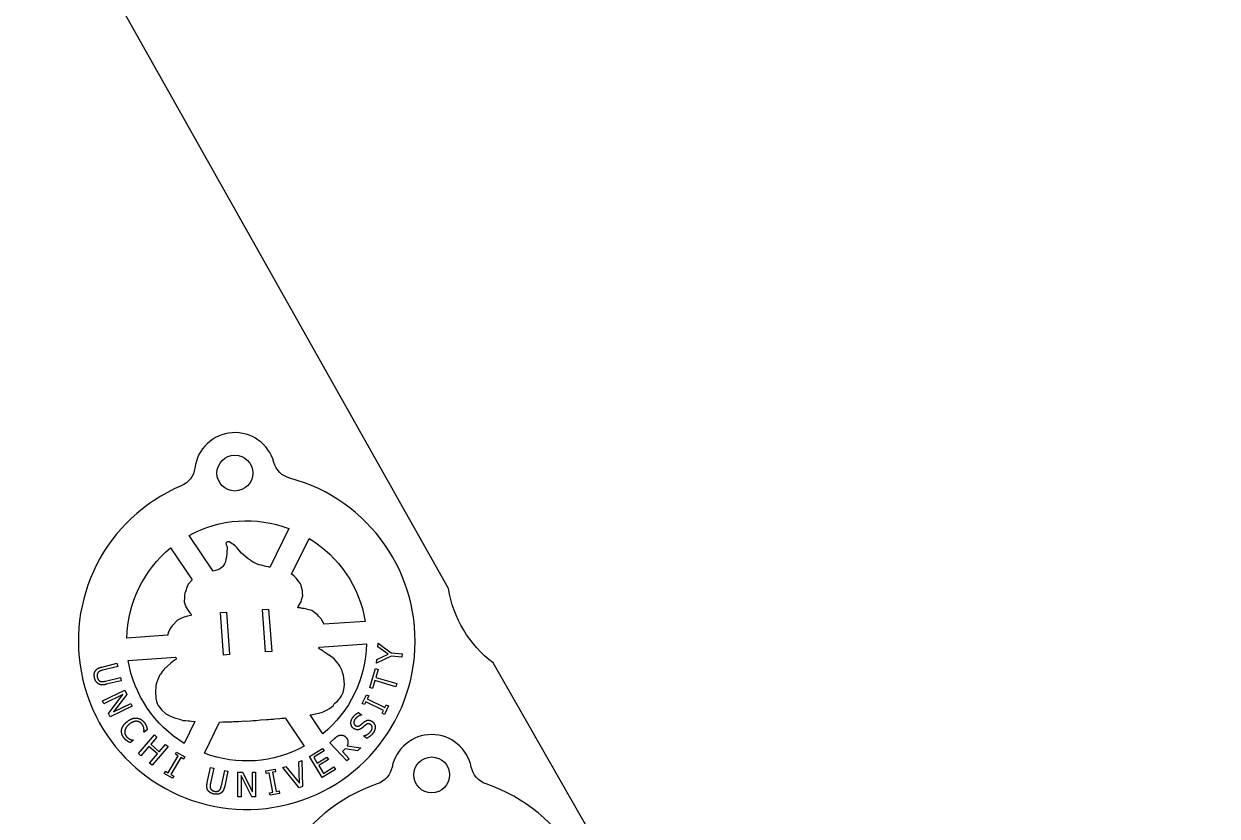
# Model space of a CAD drawing. Header units: millimetres. Extents: x 0 to 217, y 0 to 323.
# Drawn here: x 111 to 217.4, y 84.5 to 155.1 of the extents above; entities that cross this region are included whole.
import ezdxf

# ---------------------------------------------------------------- set-up
doc = ezdxf.new("R2010")
doc.units = ezdxf.units.MM
doc.layers.add('SCRAP_OUTLINE', color=8, linetype='Continuous')

msp = doc.modelspace()

# ---------------------------------------------------------------- linework, layer by layer
for points in [[(133.33, 116.01, 0.821365), (126.28, 115.51, -0.267689), (125.07, 113.92, 6.023346), (134.75, 114.6, -0.267689)], [(125.77, 109.5, -0.218412), (134.67, 110.12), (132.98, 106.65), (132.84, 106.69), (132.64, 106.72), (132.18, 106.85), (132.02, 106.88), (131.77, 106.98), (131.47, 107.13), (131.34, 107.2), (131.21, 107.31), (131.02, 107.41), (130.44, 107.93), (130.11, 108.31), (130.01, 108.41), (129.86, 108.58), (129.76, 108.67), (129.68, 108.73), (129.35, 108.92), (129.28, 108.94), (129.19, 108.93), (129.12, 108.9), (129.09, 108.87), (129.07, 108.83), (129.05, 108.79), (129.06, 108.74), (129.07, 108.66), (129.15, 108.48), (129.17, 108.41), (129.13, 107.91), (129.11, 107.55), (129.05, 107.38), (129, 107.16), (128.91, 106.98), (128.84, 106.81), (128.78, 106.74), (128.7, 106.66), (128.61, 106.59), (128.5, 106.52), (128.42, 106.47), (128.12, 106.38), (127.92, 106.3)], [(137.79, 101.58), (137.76, 101.71), (137.67, 101.86), (137.53, 102.06), (137.48, 102.12), (137.39, 102.2), (137.32, 102.31), (137.24, 102.39), (137.07, 102.53), (136.7, 102.8), (136.6, 102.85), (136.43, 102.88), (136.04, 102.98), (135.86, 103), (135.68, 103.04), (135.5, 103.06), (135.48, 103.07), (135.47, 103.08), (135.46, 103.12), (135.48, 103.15), (135.71, 103.48), (135.76, 103.59), (135.8, 103.75), (135.9, 104.13), (135.91, 104.17), (135.89, 104.27), (135.89, 104.45), (135.88, 104.57), (135.77, 105.02), (135.75, 105.06), (135.69, 105.18), (135.52, 105.43), (135.31, 105.7), (135.15, 105.86), (134.97, 106.01), (134.91, 106.04), (136.47, 109.24, -0.218412), (141.47, 101.84)], [(126.03, 105.53), (125.72, 105.19), (125.69, 105.15), (125.61, 105.01), (125.55, 104.86), (125.46, 104.56), (125.37, 104.34), (125.35, 104.18), (125.34, 103.84), (125.32, 103.7), (125.33, 103.59), (125.48, 103.13), (125.67, 102.82), (125.82, 102.6), (125.94, 102.47), (125.96, 102.43), (125.96, 102.41), (125.95, 102.38), (125.91, 102.36), (125.63, 102.3), (125.23, 102.19), (125.09, 102.11), (124.84, 102.01), (124.74, 101.95), (124.65, 101.87), (124.33, 101.54), (124.25, 101.45), (124.18, 101.32), (124.09, 101.2), (123.94, 100.87), (123.88, 100.69), (123.87, 100.61), (120.2, 100.35, -0.218412), (124.11, 108.38)], [(136.55, 93.51), (136.77, 93.54), (137.16, 93.63), (137.3, 93.65), (137.42, 93.69), (137.58, 93.72), (137.72, 93.79), (138.08, 93.95), (138.29, 94.07), (138.6, 94.32), (138.71, 94.49), (138.77, 94.56), (138.96, 94.71), (139.19, 94.94), (139.26, 95.05), (139.35, 95.21), (139.5, 95.49), (139.57, 95.78), (139.6, 95.98), (139.61, 96.18), (139.6, 96.58), (139.53, 97), (139.44, 97.28), (139.41, 97.42), (139.29, 97.66), (139.2, 97.85), (139.12, 97.98), (138.98, 98.17), (138.82, 98.35), (138.69, 98.49), (138.26, 98.83), (138.22, 98.84), (138.16, 98.86), (138.02, 98.98), (137.88, 99.06), (137.77, 99.15), (137.65, 99.21), (137.54, 99.29), (137.42, 99.36), (137.36, 99.4), (137.35, 99.44), (137.35, 99.46), (137.4, 99.55), (141.6, 99.85, -0.218412), (137.69, 91.82)], [(124.56, 98.65), (124.58, 98.63), (124.6, 98.56), (124.6, 98.51), (124.57, 98.45), (124.53, 98.41), (124.34, 98.29), (124.15, 98.11), (123.84, 97.86), (123.69, 97.7), (123.58, 97.63), (123.54, 97.59), (123.45, 97.46), (123.38, 97.39), (123.23, 97.17), (123.16, 97.06), (123.04, 96.82), (122.94, 96.57), (122.9, 96.44), (122.8, 96.11), (122.79, 96.03), (122.79, 95.88), (122.77, 95.7), (122.77, 95.56), (122.81, 94.99), (122.87, 94.71), (122.93, 94.53), (123.01, 94.35), (123.15, 94.15), (123.31, 93.95), (123.7, 93.6), (124.12, 93.39), (124.46, 93.25), (124.69, 93.17), (124.93, 93.11), (125.22, 93.01), (125.31, 93), (125.43, 93), (125.67, 92.97), (125.79, 92.98), (125.98, 92.94), (126.28, 92.91), (125.33, 90.96, -0.218412), (120.33, 98.36)], [(136.03, 90.7, -0.218412), (127.13, 90.08), (128.48, 92.86), (128.76, 92.88), (129, 92.89), (129.33, 92.89), (129.46, 92.89), (129.57, 92.89), (129.71, 92.91), (130.16, 92.92), (130.71, 92.96), (130.89, 92.95), (131.24, 92.98), (131.48, 93.01), (131.76, 93), (132.13, 93.05), (132.67, 93.08), (132.86, 93.08), (133.04, 93.13), (133.11, 93.13), (133.27, 93.11), (133.42, 93.15), (133.85, 93.18), (134.05, 93.21), (134.25, 93.21), (134.33, 93.23)], [(150.93, 88.85, 0.821365), (143.87, 88.85, -0.267689), (142.55, 87.35, 6.023346), (152.25, 87.35, -0.267689)]]:
    msp.add_lwpolyline(points, format="xyb", close=True)
for points in [[(129.11, 102.67), (129.38, 98.88), (128.83, 98.84), (128.56, 102.64)], [(132.86, 102.94), (133.13, 99.15), (132.58, 99.11), (132.31, 102.9)], [(142.61, 99.58), (142.64, 99.89), (143.79, 99.04), (144.76, 98.95), (144.74, 98.66), (143.8, 98.74), (142.48, 98.12), (142.51, 98.44), (143.52, 98.92)], [(144.28, 96.29), (144.2, 96.01), (142.34, 96.56), (142.13, 95.86), (141.88, 95.93), (142.38, 97.63), (142.63, 97.55), (142.42, 96.84)], [(120.7, 94.29), (118.72, 93.33), (118.58, 93.63), (119.86, 95.33), (118.16, 94.5), (118.04, 94.75), (120.02, 95.71), (120.2, 95.33), (119.02, 93.78), (120.58, 94.53)], [(143.35, 94.41), (143.56, 94.31), (143.18, 93.55), (142.98, 93.65), (143.1, 93.9), (141.53, 94.68), (141.41, 94.42), (141.21, 94.52), (141.58, 95.29), (141.79, 95.19), (141.66, 94.94), (143.23, 94.16)], [(123.89, 90.68), (122.46, 89.01), (122.24, 89.2), (122.94, 90.02), (122.17, 90.68), (121.47, 89.86), (121.25, 90.05), (122.68, 91.72), (122.9, 91.53), (122.34, 90.88), (123.11, 90.22), (123.67, 90.87)], [(138.82, 88.64), (137.64, 87.92), (136.49, 89.79), (137.66, 90.51), (137.8, 90.29), (136.88, 89.72), (137.19, 89.21), (138.05, 89.74), (138.19, 89.52), (137.33, 88.99), (137.76, 88.29), (138.68, 88.86)], [(124.39, 88.05), (124.28, 87.86), (123.54, 88.29), (123.66, 88.48), (123.9, 88.34), (124.78, 89.85), (124.54, 89.99), (124.65, 90.19), (125.39, 89.76), (125.27, 89.57), (125.03, 89.71), (124.15, 88.19)], [(135.55, 89.33), (135.83, 89.44), (135.88, 87.11), (135.59, 87), (134.11, 88.8), (134.4, 88.91), (135.61, 87.41)], [(131.7, 88.39), (131.7, 86.19), (131.37, 86.19), (130.4, 88.09), (130.4, 86.19), (130.12, 86.19), (130.12, 88.39), (130.54, 88.39), (131.43, 86.65), (131.42, 88.39)], [(133.79, 86.72), (133.83, 86.5), (132.99, 86.34), (132.95, 86.56), (133.23, 86.61), (132.91, 88.34), (132.64, 88.28), (132.6, 88.51), (133.43, 88.66), (133.48, 88.44), (133.2, 88.39), (133.52, 86.67)]]:
    msp.add_lwpolyline(points, close=True)
for points in [[(118, 97.77), (119.33, 98.1), (119.4, 97.81), (118.07, 97.49)], [(118.3, 96.51), (119.64, 96.84), (119.71, 96.55), (118.38, 96.23)], [(140.86, 93.71), (141.14, 93.5), (141.13, 93.48)], [(122.03, 92.18), (121.75, 91.97), (121.74, 91.99)], [(141.62, 91.41), (141.32, 91.63), (141.33, 91.64)], [(120.79, 91.25), (120.8, 91.24), (120.52, 91.02)], [(139.85, 90.73), (141.07, 90.56), (140.79, 90.3), (139.69, 90.47), (139.44, 90.25), (140.04, 89.6), (139.82, 89.4), (138.33, 91.02), (138.74, 91.4)], [(127.38, 87.47), (127.67, 88.82), (127.96, 88.75), (127.67, 87.41)], [(128.65, 87.19), (128.94, 88.54), (129.23, 88.48), (128.94, 87.14)]]:
    msp.add_lwpolyline(points)
for centre in [(129.85, 115.06), (147.4, 88.15)]:
    msp.add_circle(centre, 1.6)
for points in [[(117.34, 96.79), (117.29, 96.98), (117.32, 97.29), (117.4, 97.41)], [(117.4, 97.41), (117.48, 97.55), (117.77, 97.72), (118, 97.77)], [(117.66, 97.29), (117.59, 97.21), (117.55, 96.99), (117.58, 96.85)], [(117.58, 96.85), (117.62, 96.72), (117.75, 96.53), (117.86, 96.5)], [(118.07, 97.49), (117.92, 97.45), (117.73, 97.37), (117.66, 97.29)], [(117.68, 96.27), (117.55, 96.35), (117.39, 96.6), (117.34, 96.79)], [(118.38, 96.23), (118.15, 96.17), (117.81, 96.18), (117.68, 96.27)], [(117.86, 96.5), (117.95, 96.46), (118.16, 96.47), (118.3, 96.51)], [(140.36, 93.26), (140.47, 93.41), (140.72, 93.63), (140.86, 93.71)], [(119.75, 92.19), (119.78, 92.38), (120.04, 92.75), (120.26, 92.92)], [(120.44, 92.68), (120.26, 92.54), (120.07, 92.26), (120.04, 92.11)], [(120.26, 92.92), (120.47, 93.09), (120.89, 93.23), (121.09, 93.22)], [(121.09, 92.93), (120.94, 92.94), (120.61, 92.81), (120.44, 92.68)], [(121.09, 93.22), (121.28, 93.2), (121.63, 93.01), (121.76, 92.84)], [(121.56, 92.68), (121.48, 92.8), (121.23, 92.92), (121.09, 92.93)], [(121.73, 92.3), (121.72, 92.39), (121.64, 92.58), (121.56, 92.68)], [(121.76, 92.84), (121.83, 92.75), (121.92, 92.57), (121.95, 92.49)], [(140.43, 92.29), (140.22, 92.45), (140.17, 93), (140.36, 93.26)], [(140.57, 93.13), (140.45, 92.96), (140.46, 92.65), (140.59, 92.56)], [(141.13, 93.48), (140.99, 93.46), (140.68, 93.27), (140.57, 93.13)], [(140.59, 92.56), (140.7, 92.48), (140.92, 92.5), (141.03, 92.59)], [(141.03, 92.59), (141.11, 92.65), (141.32, 92.83), (141.39, 92.89)], [(141.52, 92.62), (141.44, 92.55), (141.31, 92.44), (141.21, 92.35)], [(141.39, 92.89), (141.58, 93.03), (141.93, 93.03), (142.1, 92.91)], [(141.95, 92.64), (141.85, 92.72), (141.64, 92.71), (141.52, 92.62)], [(141.96, 92.03), (142.11, 92.22), (142.09, 92.54), (141.95, 92.64)], [(142.1, 92.91), (142.2, 92.84), (142.34, 92.6), (142.36, 92.48)], [(119.96, 91.45), (119.82, 91.62), (119.72, 91.99), (119.75, 92.19)], [(120.04, 92.11), (120.01, 91.97), (120.07, 91.71), (120.16, 91.6)], [(120.16, 91.6), (120.24, 91.5), (120.42, 91.37), (120.5, 91.33)], [(121.74, 91.99), (121.74, 92.04), (121.75, 92.2), (121.73, 92.3)], [(121.95, 92.49), (121.98, 92.42), (122.02, 92.27), (122.03, 92.18)], [(138.74, 91.4), (138.88, 91.53), (139.1, 91.68), (139.23, 91.7)], [(139.23, 91.7), (139.37, 91.72), (139.63, 91.64), (139.74, 91.52)], [(140.84, 92.17), (140.74, 92.16), (140.54, 92.22), (140.43, 92.29)], [(141.21, 92.35), (141.12, 92.28), (140.94, 92.19), (140.84, 92.17)], [(141.33, 91.64), (141.53, 91.68), (141.86, 91.89), (141.96, 92.03)], [(142.18, 91.89), (142.04, 91.7), (141.76, 91.49), (141.62, 91.41)], [(142.36, 92.48), (142.37, 92.34), (142.3, 92.06), (142.18, 91.89)], [(120.25, 91.18), (120.16, 91.23), (120.04, 91.34), (119.96, 91.45)], [(120.52, 91.02), (120.45, 91.06), (120.32, 91.12), (120.25, 91.18)], [(120.5, 91.33), (120.59, 91.29), (120.74, 91.26), (120.79, 91.25)], [(139.74, 91.52), (139.91, 91.34), (139.95, 90.93), (139.85, 90.73)], [(127.45, 86.77), (127.36, 86.91), (127.34, 87.24), (127.38, 87.47)], [(127.67, 87.41), (127.64, 87.26), (127.63, 87.05), (127.67, 86.96)], [(127.98, 86.45), (127.79, 86.49), (127.53, 86.65), (127.45, 86.77)], [(127.67, 86.96), (127.71, 86.86), (127.89, 86.73), (128.03, 86.7)], [(128.6, 86.53), (128.47, 86.45), (128.18, 86.41), (127.98, 86.45)], [(128.03, 86.7), (128.17, 86.67), (128.39, 86.71), (128.47, 86.79)], [(128.47, 86.79), (128.54, 86.86), (128.62, 87.05), (128.65, 87.19)], [(128.94, 87.14), (128.89, 86.92), (128.73, 86.61), (128.6, 86.53)]]:
    msp.add_open_spline(points, degree=2)
at = {"layer": 'SCRAP_OUTLINE'}
msp.add_lwpolyline([(1.65, 169.79), (1.09, 140.29, -0.053702), (0.4, 88.43), (0, 0.76), (93.91, 0.44, -0.43419), (96.62, 0.71, 0.309828), (99.05, 1.12), (107.35, 1.01, 0.490744), (111.33, 0.94, 0.080829), (124.53, 0.65, 0.168269), (129.84, 1.1, 0.282301), (132.36, 0.39, -0.137039), (134.41, 0.22), (140.73, 0.44), (216.49, 0.37), (217.45, 4.42, -0.259831), (200.88, 14.12), (152.89, 98.13, -0.191719), (148.89, 104.76), (116.78, 161.78, -0.516446)], format="xyb", dxfattribs=at)

doc.saveas('drawing.dxf')
